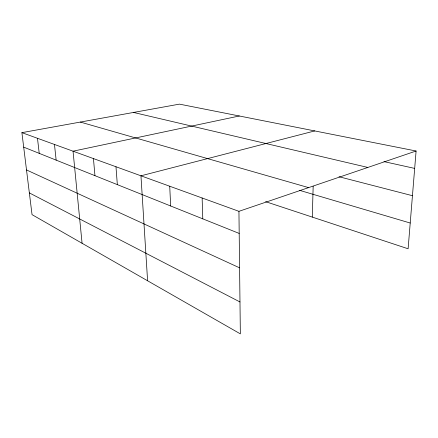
<?xml version="1.0" encoding="UTF-8"?>
<svg xmlns="http://www.w3.org/2000/svg" width="438" height="438" viewBox="0 0 438 438"><rect width="100%" height="100%" fill="white"/><g stroke="black" fill="none" stroke-linecap="round" stroke-linejoin="round"><path stroke-width="0.66" d="M312.294 217.1L313.17 186.249M21.9 132.648L238.94 211.33L240.347 333.865L32.04 214.642L21.9 132.648L179.449 104.134L416.1 151.006L408.112 248.779L265.598 201.655M238.94 211.33L416.1 151.006M314.736 130.929L140.954 175.808L147.595 280.78M239.318 115.993L73.042 151.187L82.076 243.282M383.978 161.606L414.676 168.406M133.524 112.446L367.827 167.442M339.001 176.733L412.448 195.704M80.34 122.071L308.582 187.617M299.472 190.306L410.214 223.024M23.69 147.135L239.197 233.427M26.515 169.949L239.591 267.837M29.351 192.901L239.98 301.963M37.482 138.298L39.228 153.355M54.465 144.458L56.152 160.127M93.447 158.589L94.947 175.665M115.971 166.752L117.335 184.628M169.72 186.232L170.672 205.986M202.132 197.987L202.783 218.847"/></g></svg>
